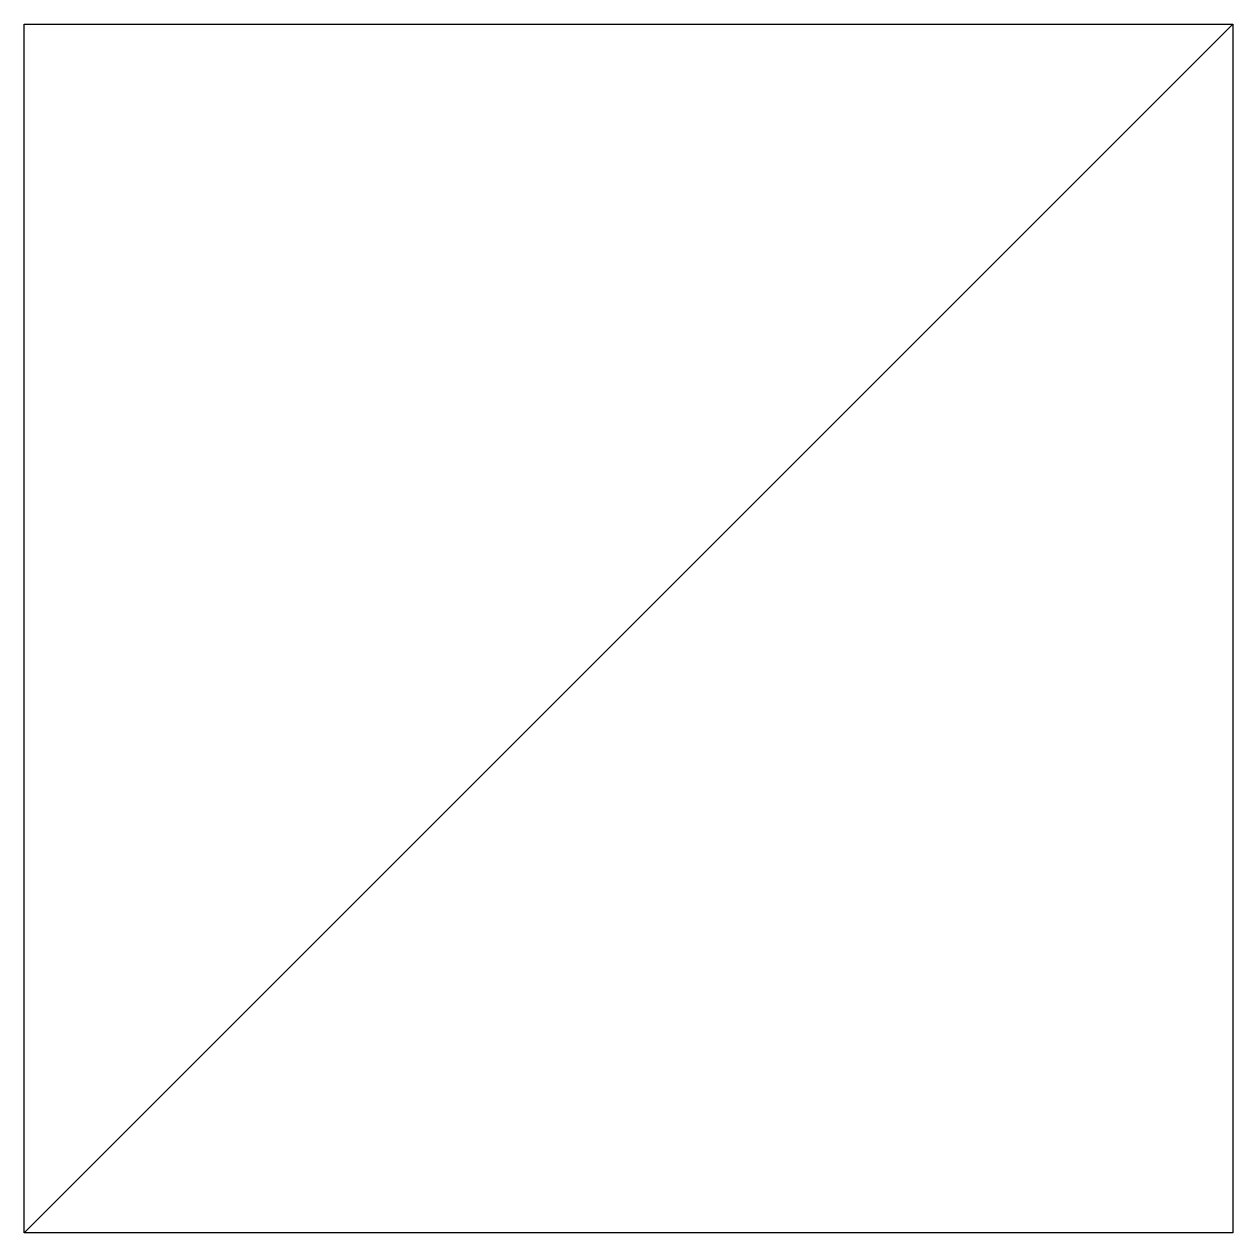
# Model space of a CAD drawing. Header units: inches. Extents: x 5.77 to 8.77, y 55.4 to 58.4.
import ezdxf

# ---------------------------------------------------------------- set-up
doc = ezdxf.new("R2010")
doc.units = ezdxf.units.IN
doc.layers.get('0').update_dxf_attribs({"linetype": 'CONTINUOUS'})

msp = doc.modelspace()

# ---------------------------------------------------------------- linework, layer by layer
for p, q in [((5.7705, 58.4037), (8.7705, 58.4037)), ((5.7705, 55.4037), (5.7705, 58.4037)), ((5.7705, 55.4037), (8.7705, 58.4037)), ((8.7705, 58.4037), (8.7705, 55.4037)), ((8.7705, 55.4037), (5.7705, 55.4037))]:
    msp.add_line(p, q)

doc.saveas('drawing.dxf')
